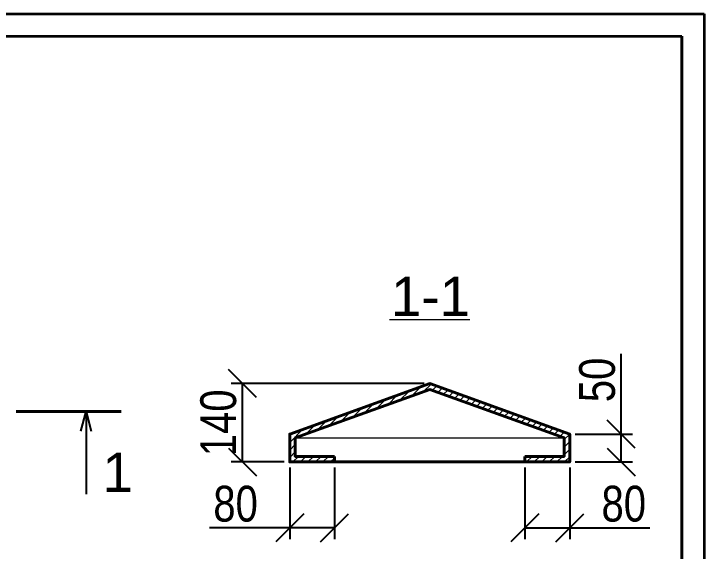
# Model space of a CAD drawing. Header units: millimetres. Extents: x 0 to 2376, y 0 to 1680.
# Drawn here: x 1143 to 2376, y 720 to 1680 of the extents above; entities that cross this region are included whole.
import ezdxf

# ---------------------------------------------------------------- set-up
doc = ezdxf.new("R2010")
doc.units = ezdxf.units.MM
doc.layers.get('0').update_dxf_attribs({"lineweight": 35})
for name, color, linetype, lineweight in [('Архио', 252, 'Continuous', 40), ('Размеры', 5, 'Continuous', 9), ('Размеры и Текст', 185, 'Continuous', 9)]:
    doc.layers.add(name, color=color, linetype=linetype, lineweight=lineweight)
doc.styles.add('H100', font='arial.ttf', dxfattribs={"height": 100})
doc.styles.add('SIMPLEX', font='Gost.ttf', dxfattribs={"width": 0.8, "oblique": 15})
doc.styles.add('Размер', font='arial.ttf', dxfattribs={"width": 0.8})
doc.dimstyles.new('1K10', dxfattribs={"dimscale": 10, "dimtxt": 3.5, "dimasz": 3.5, "dimexe": 0.7, "dimexo": 0, "dimgap": 0.5, "dimtad": 1, "dimdec": 0, "dimtxsty": 'SIMPLEX', "dimcen": 3.5, "dimadec": 0, "dimazin": 2, "dimtfac": 1, "dimtdec": 0, "dimtmove": 0, "dimatfit": 3, "dimldrblk": 'OPEN', "dimfxl": 0, "dimtolj": 1, "dimtzin": 0, "dimarcsym": 0})
doc.dimstyles.new('M 1-1_h36_(M 1-8)', dxfattribs={"dimscale": 2, "dimtxt": 32, "dimasz": 25, "dimexe": 10, "dimexo": 5, "dimgap": 5, "dimtad": 1, "dimdec": 0, "dimtxsty": 'Размер', "dimblk": 'OBLIQUE', "dimcen": 2.5, "dimadec": 0, "dimazin": 0, "dimtfac": 1, "dimtdec": 0, "dimtmove": 0, "dimatfit": 3, "dimfxl": 0, "dimarcsym": 0})

# ---------------------------------------------------------------- blocks, each defined once
blk = doc.blocks.new('A$C49AA496E')
for p, q in [((0, 210), (297, 210)), ((297, 210), (297, 0)), ((20, 205), (292, 205)), ((292, 205), (292, 5))]:
    blk.add_line(p, q)
blk = doc.blocks.new('_Oblique')
at = {"color": 0, "linetype": 'ByBlock', "lineweight": -2}
blk.add_line((-0.5, -0.5), (0.5, 0.5), dxfattribs=at)
blk = doc.blocks.new('*D30')
at = {"layer": 'Defpoints', "color": 0, "transparency": 16777216}
for p in [(1635.8, 879.2), (1715.8, 879.2), (1715.8, 761.6)]:
    blk.add_point(p, dxfattribs=at)
at = {"layer": 'Размеры', "color": 0, "lineweight": -2, "transparency": 16777216}
for p, q in [((1635.8, 869.2), (1635.8, 741.6)), ((1715.8, 869.2), (1715.8, 741.6)), ((1635.8, 761.6), (1492.6, 761.6)), ((1715.8, 761.6), (1635.8, 761.6))]:
    blk.add_line(p, q, dxfattribs=at)
at = {"layer": 'Размеры', "color": 0, "lineweight": -2, "transparency": 16777216, "xscale": 50, "yscale": 50, "zscale": 50, "rotation": 180}
blk.add_blockref('_Oblique', (1635.8, 761.6), dxfattribs=at)
at = {"layer": 'Размеры', "color": 0, "lineweight": -2, "transparency": 16777216, "xscale": 50, "yscale": 50, "zscale": 50}
blk.add_blockref('_Oblique', (1715.8, 761.6), dxfattribs=at)
at = {"layer": 'Размеры', "color": 0, "transparency": 16777216, "insert": (1539.2, 804.3), "char_height": 64, "attachment_point": 5, "style": 'Размер'}
blk.add_mtext('80', dxfattribs=at)
blk = doc.blocks.new('*D31')
at = {"layer": 'Defpoints', "color": 0, "transparency": 16777216}
for p in [(2055.8, 879.2), (2135.8, 879.2), (2135.8, 761.6)]:
    blk.add_point(p, dxfattribs=at)
at = {"layer": 'Размеры', "color": 0, "lineweight": -2, "transparency": 16777216}
for p, q in [((2055.8, 869.2), (2055.8, 741.6)), ((2135.8, 869.2), (2135.8, 741.6)), ((2055.8, 761.6), (2135.8, 761.6)), ((2135.8, 761.6), (2279.1, 761.6))]:
    blk.add_line(p, q, dxfattribs=at)
at = {"layer": 'Размеры', "color": 0, "lineweight": -2, "transparency": 16777216, "xscale": 50, "yscale": 50, "zscale": 50, "rotation": 180}
blk.add_blockref('_Oblique', (2055.8, 761.6), dxfattribs=at)
at = {"layer": 'Размеры', "color": 0, "lineweight": -2, "transparency": 16777216, "xscale": 50, "yscale": 50, "zscale": 50}
blk.add_blockref('_Oblique', (2135.8, 761.6), dxfattribs=at)
at = {"layer": 'Размеры', "color": 0, "transparency": 16777216, "insert": (2232.4, 804.3), "char_height": 64, "attachment_point": 5, "style": 'Размер'}
blk.add_mtext('80', dxfattribs=at)
blk = doc.blocks.new('*D32')
at = {"layer": 'Defpoints', "color": 0, "transparency": 16777216}
for p in [(2135.8, 929.2), (2227.7, 929.2), (2135.8, 879.2)]:
    blk.add_point(p, dxfattribs=at)
at = {"layer": 'Размеры', "color": 0, "lineweight": -2, "transparency": 16777216}
for p, q in [((2227.7, 929.2), (2227.7, 1072.3)), ((2145.8, 929.2), (2247.7, 929.2)), ((2227.7, 879.2), (2227.7, 929.2)), ((2145.8, 879.2), (2247.7, 879.2))]:
    blk.add_line(p, q, dxfattribs=at)
at = {"layer": 'Размеры', "color": 0, "lineweight": -2, "transparency": 16777216, "xscale": 50, "yscale": 50, "zscale": 50}
for p, rotation in [((2227.7, 929.2), 90), ((2227.7, 879.2), 270)]:
    blk.add_blockref('_Oblique', p, dxfattribs=dict(at, rotation=rotation))
at = {"layer": 'Размеры', "color": 0, "transparency": 16777216, "insert": (2185.1, 1025.8), "char_height": 64, "attachment_point": 5, "rotation": 90, "style": 'Размер'}
blk.add_mtext('50', dxfattribs=at)
blk = doc.blocks.new('*D33')
at = {"layer": 'Defpoints', "color": 0, "transparency": 16777216}
for p in [(1551.3, 1019.2), (1885.8, 1019.2), (1635.8, 879.2)]:
    blk.add_point(p, dxfattribs=at)
at = {"layer": 'Размеры', "color": 0, "lineweight": -2, "transparency": 16777216}
for p, q in [((1875.8, 1019.2), (1531.3, 1019.2)), ((1551.3, 879.2), (1551.3, 1019.2)), ((1625.8, 879.2), (1531.3, 879.2))]:
    blk.add_line(p, q, dxfattribs=at)
at = {"layer": 'Размеры', "color": 0, "lineweight": -2, "transparency": 16777216, "xscale": 50, "yscale": 50, "zscale": 50}
for p, rotation in [((1551.3, 1019.2), 90), ((1551.3, 879.2), 270)]:
    blk.add_blockref('_Oblique', p, dxfattribs=dict(at, rotation=rotation))
at = {"layer": 'Размеры', "color": 0, "transparency": 16777216, "insert": (1508.6, 949.2), "char_height": 64, "attachment_point": 5, "rotation": 90, "style": 'Размер'}
blk.add_mtext('140', dxfattribs=at)

msp = doc.modelspace()

# ---------------------------------------------------------------- hatches: boundary and pattern name
at = {"layer": 'Размеры и Текст'}
h = msp.add_hatch(dxfattribs=at)
h.set_pattern_fill('ANSI31', color=256, scale=3)
h.set_pattern_definition([(45, (8845.559, -2248.383), (-6.735192, 6.735192), [])])
h.paths.add_polyline_path([(1885.8, 1019.2), (1635.8, 929.2), (1635.8, 879.2), (1715.8, 879.2), (1715.8, 889.2), (1645.8, 889.2), (1645.8, 922.1), (1885.8, 1008.5), (2125.8, 922.1), (2125.8, 889.2), (2055.8, 889.2), (2055.8, 879.2), (2135.8, 879.2), (2135.8, 929.2)])

# ---------------------------------------------------------------- linework, layer by layer
msp.add_lwpolyline([(2336, 160), (2336, 1640)])
at = {"layer": 'Архио'}
for p, q in [((1334.7, 969.5), (1147.2, 969.5)), ((1715.8, 879.2), (1715.8, 889.2)), ((2055.8, 879.2), (2055.8, 889.2)), ((1715.8, 879.2), (2055.8, 879.2))]:
    msp.add_line(p, q, dxfattribs=at)
for points in [[(1715.8, 879.2), (1635.8, 879.2), (1635.8, 929.2), (1885.8, 1019.2), (2135.8, 929.2), (2135.8, 879.2), (2055.8, 879.2)], [(1715.8, 889.2), (1645.8, 889.2), (1645.8, 922.1), (1885.8, 1008.5), (2125.8, 922.1), (2125.8, 889.2), (2055.8, 889.2)]]:
    msp.add_lwpolyline(points, dxfattribs=at)
at = {"layer": 'Размеры'}
msp.add_line((1813.9, 1133.6), (1957.7, 1133.6), dxfattribs=at)
at = {"layer": 'Размеры и Текст'}
msp.add_line((1645.8, 922.1), (2125.8, 922.1), dxfattribs=at)

# ---------------------------------------------------------------- block references
at = {"xscale": 8, "yscale": 8, "zscale": 8}
msp.add_blockref('A$C49AA496E', (0, 0), dxfattribs=at)

# ---------------------------------------------------------------- texts
at = {"layer": 'Размеры', "style": 'H100'}
for s, p in [('1-1', (1816.6, 1140.1)), ('1', (1301.4, 825.7))]:
    msp.add_text(s, height=70, dxfattribs=at).set_placement(p)

# ---------------------------------------------------------------- dimensions: what is measured, and where the dimension line sits
at = {"layer": 'Размеры'}
for base, p1, p2, picture, middle in [((2227.7, 929.2), (2135.8, 879.2), (2135.8, 929.2), '*D32', (2185.1, 1025.8)), ((1551.3, 1019.2), (1635.8, 879.2), (1885.8, 1019.2), '*D33', (1508.6, 949.2))]:
    dim = msp.add_linear_dim(base=base, p1=p1, p2=p2, angle=90, dimstyle='M 1-1_h36_(M 1-8)', dxfattribs=at)
    dim.commit()
    dim.dimension.update_dxf_attribs({"geometry": picture, "text_midpoint": middle})
dim = msp.add_linear_dim(base=(1715.8, 761.6), p1=(1635.8, 879.2), p2=(1715.8, 879.2), dimstyle='M 1-1_h36_(M 1-8)', dxfattribs=at)
dim.commit()
dim.dimension.update_dxf_attribs({"geometry": '*D30', "text_midpoint": (1539.2, 761.6), "dimtype": 160})
dim = msp.add_linear_dim(base=(2135.8, 761.6), p1=(2055.8, 879.2), p2=(2135.8, 879.2), dimstyle='M 1-1_h36_(M 1-8)', dxfattribs=at)
dim.commit()
dim.dimension.update_dxf_attribs({"geometry": '*D31', "text_midpoint": (2232.4, 804.3)})

# ---------------------------------------------------------------- leaders
msp.add_leader([(1272.2, 969.5), (1272.2, 821.5)], dimstyle='1K10', override={"dimgap": 0.5, "dimtad": 0, "dimldrblk": 'Open30'}, dxfattribs=at)

doc.saveas('drawing.dxf')
